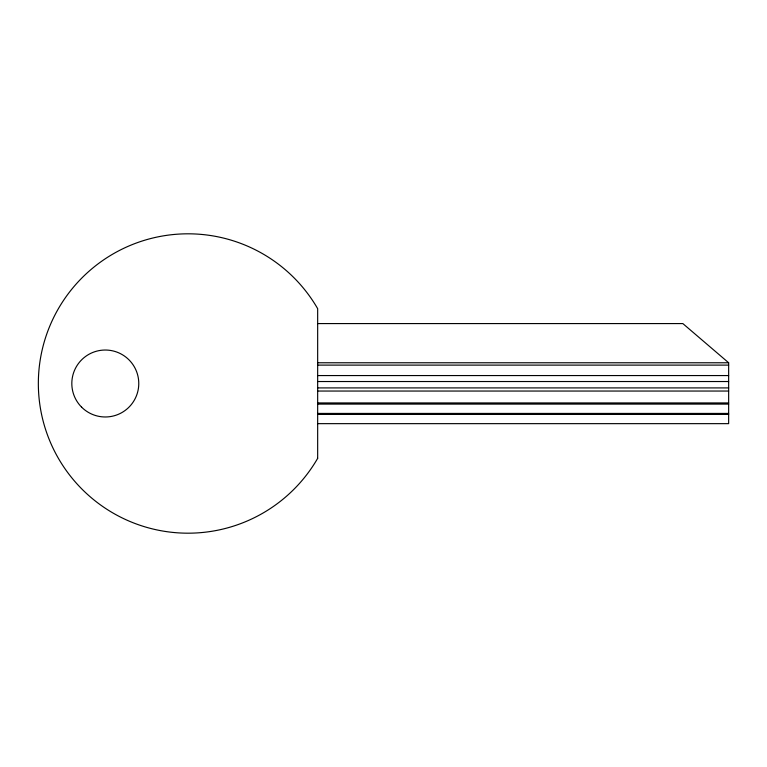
<?xml version="1.0" encoding="UTF-8"?>
<svg xmlns="http://www.w3.org/2000/svg" width="767" height="767" viewBox="0 0 767 767"><rect width="100%" height="100%" fill="white"/><g stroke="black" fill="none" stroke-linecap="round" stroke-linejoin="round"><path stroke-width="1.15" d="M317.663 323.578L682.841 323.578L728.65 362.772L728.65 423.652L317.663 423.652M317.663 362.772L728.65 362.772M317.663 365.111L728.65 365.111M317.663 375.562L728.65 375.562M317.663 381.525L728.65 381.525M317.663 387.91L728.65 387.91M317.663 391.045L728.65 391.045M317.663 402.934L728.65 402.934M317.663 404.094L728.65 404.094M317.663 413.432L728.65 413.432M317.663 414.42L728.65 414.42M317.663 458.34L317.663 308.66A149.68 149.68 0 0 0 91.819 268.833A149.68 149.68 0 0 0 91.819 498.167A149.68 149.68 0 0 0 317.663 458.34M81.628 407.172A33.47 33.47 0 0 0 137.629 392.167A33.47 33.47 0 0 0 96.632 351.171A33.47 33.47 0 0 0 81.628 407.172"/></g></svg>
